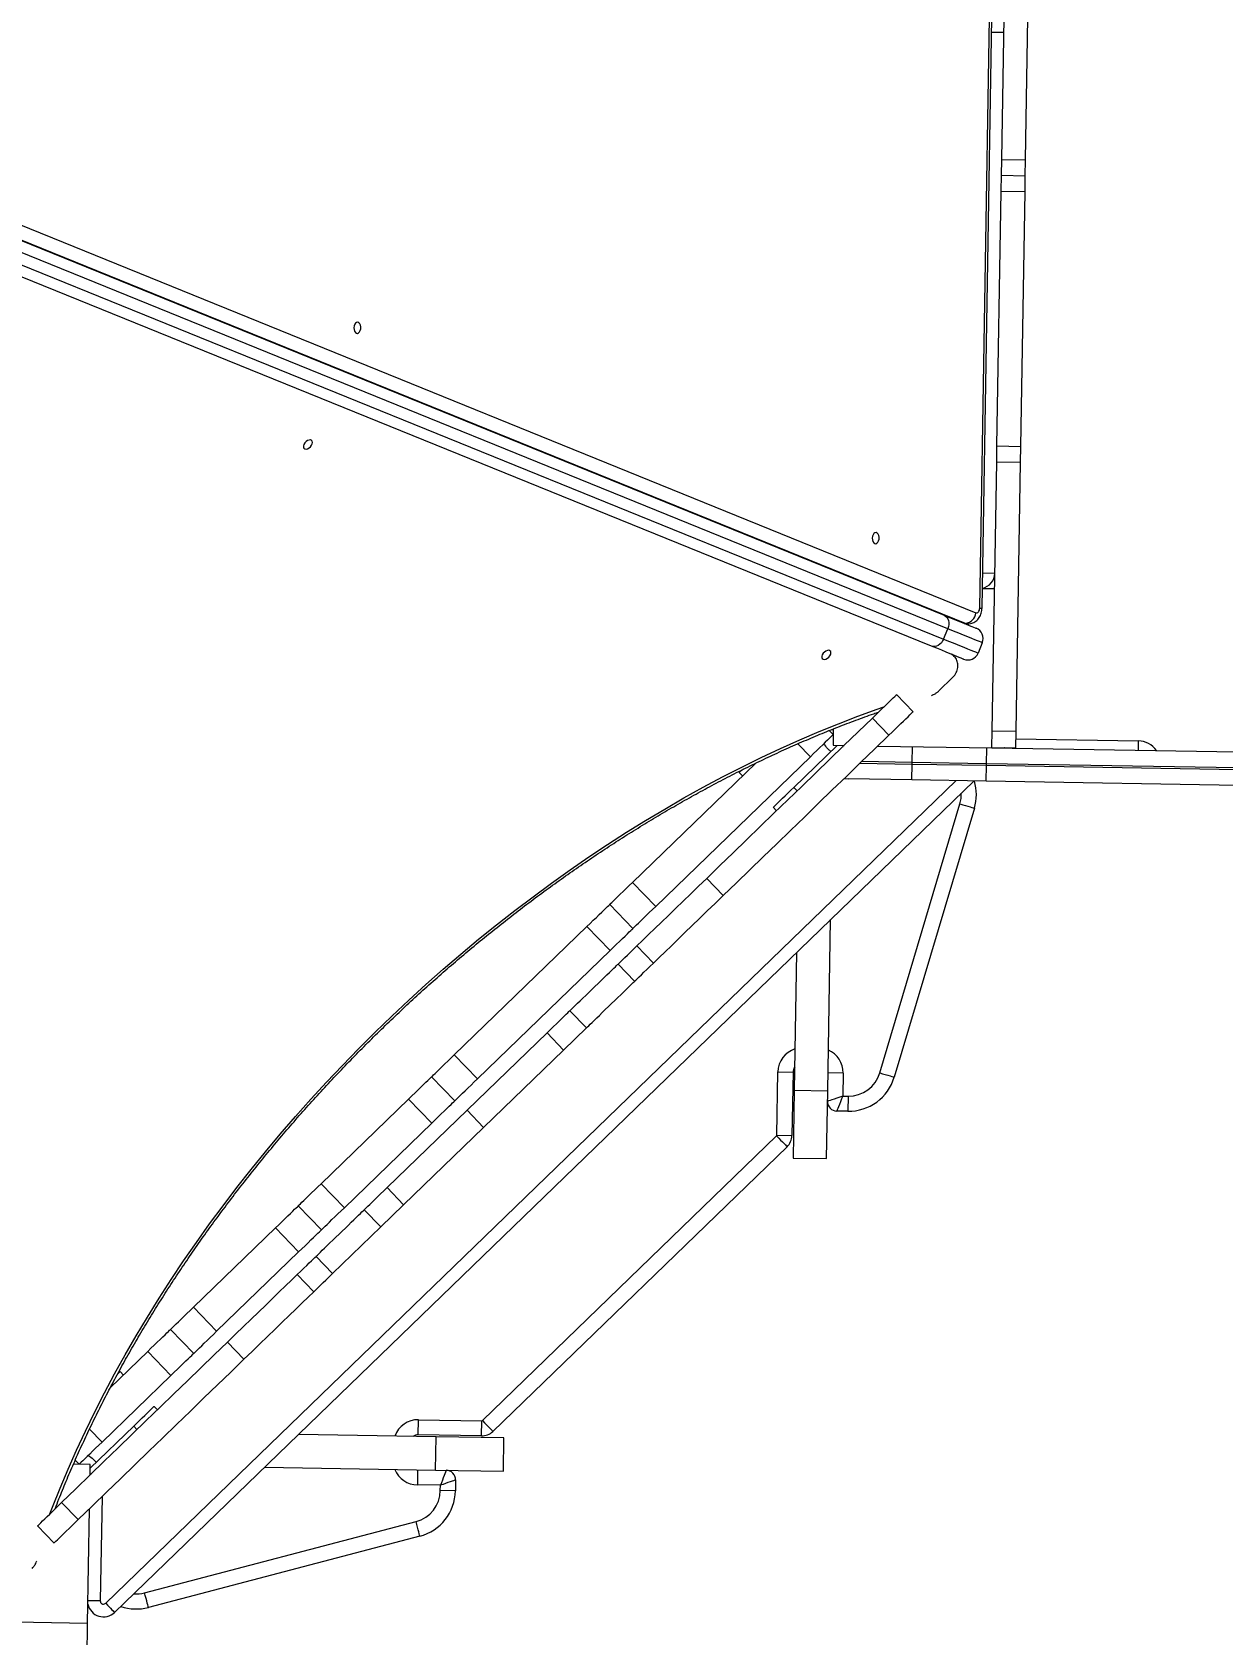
# Model space of a CAD drawing. Header units: millimetres. Extents: x 11861 to 22655, y -2514 to 8239.
# Drawn here: x 19384 to 20133, y 2513 to 3521 of the extents above; entities that cross this region are included whole.
import ezdxf

# ---------------------------------------------------------------- set-up
doc = ezdxf.new("R2010")
doc.units = ezdxf.units.MM
for name, color, linetype in [('DIKOM_ОБЪЕКТ', 7, 'Continuous'), ('DIKOM_РАЗМЕР_ЗОНА', 7, 'Continuous'), ('DIKOM_РАЗМЕР_ОБЪЕКТА', 7, 'Continuous')]:
    doc.layers.add(name, color=color, linetype=linetype)
doc.styles.add('style1', font='arial.ttf', dxfattribs={"width": 0.8})
doc.dimstyles.new('1-50', dxfattribs={"dimtxt": 300, "dimasz": 200, "dimexe": 100, "dimexo": 0, "dimgap": 100, "dimtad": 1, "dimtxsty": 'style1', "dimcen": 200, "dimclrd": 7, "dimclre": 7, "dimclrt": 7, "dimadec": 1, "dimazin": 2, "dimtfac": 1, "dimtmove": 0, "dimatfit": 2, "dimfxl": 0, "dimlwd": 25, "dimlwe": 18, "dimarcsym": 0})

# ---------------------------------------------------------------- blocks, each defined once
blk = doc.blocks.new('*D1')
at = {"layer": 'Defpoints', "color": 0, "transparency": 16777216}
for p in [(13354.7, 2812.6), (22644.7, 2731.3), (13309.7, -2332.5)]:
    blk.add_point(p, dxfattribs=at)
at = {"layer": 'DIKOM_РАЗМЕР_ЗОНА', "color": 7, "lineweight": 18, "transparency": 16777216}
for p, q in [((13354.7, 2812.6), (13308.8, -2432.5)), ((22644.7, 2731.3), (22598.9, -2513.7))]:
    blk.add_line(p, q, dxfattribs=at)
at = {"layer": 'DIKOM_РАЗМЕР_ЗОНА', "color": 7, "lineweight": 25, "transparency": 16777216}
blk.add_line((22399.7, -2412), (13509.7, -2334.2), dxfattribs=at)
at = {"layer": 'DIKOM_РАЗМЕР_ЗОНА', "color": 7, "transparency": 16777216}
for points in [[(13510, -2300.9), (13509.4, -2367.6), (13309.7, -2332.5)], [(22400, -2378.7), (22399.5, -2445.3), (22599.7, -2413.7)]]:
    blk.add_solid(points, dxfattribs=at)
at = {"layer": 'DIKOM_РАЗМЕР_ЗОНА', "color": 7, "transparency": 16777216, "insert": (18057.7, -2120.7), "char_height": 300, "attachment_point": 5, "rotation": 359.4989, "style": 'style1'}
blk.add_mtext('9300', dxfattribs=at)
blk = doc.blocks.new('*D2')
at = {"layer": 'Defpoints', "color": 0, "transparency": 16777216}
for p in [(15368.6, 3285.8), (21123.9, 3091.2), (21123.9, -1634.5)]:
    blk.add_point(p, dxfattribs=at)
at = {"layer": 'DIKOM_РАЗМЕР_ОБЪЕКТА', "color": 7, "lineweight": 18, "transparency": 16777216}
for p, q in [((15368.6, 3285.8), (15368.6, -1734.5)), ((21123.9, 3091.2), (21123.9, -1734.5))]:
    blk.add_line(p, q, dxfattribs=at)
at = {"layer": 'DIKOM_РАЗМЕР_ОБЪЕКТА', "color": 7, "lineweight": 25, "transparency": 16777216}
blk.add_line((15568.6, -1634.5), (20923.9, -1634.5), dxfattribs=at)
at = {"layer": 'DIKOM_РАЗМЕР_ОБЪЕКТА', "color": 7, "transparency": 16777216}
for points in [[(15568.6, -1601.2), (15568.6, -1667.8), (15368.6, -1634.5)], [(20923.9, -1601.2), (20923.9, -1667.8), (21123.9, -1634.5)]]:
    blk.add_solid(points, dxfattribs=at)
at = {"layer": 'DIKOM_РАЗМЕР_ОБЪЕКТА', "color": 7, "transparency": 16777216, "insert": (18236, -1381.3), "char_height": 300, "attachment_point": 5, "style": 'style1'}
blk.add_mtext('5800', dxfattribs=at)

msp = doc.modelspace()

# ---------------------------------------------------------------- linework, layer by layer
at = {"layer": 'DIKOM_ОБЪЕКТ', "color": 7, "linetype": 'Continuous', "lineweight": 15}
for p, q in [((19980.444, 3158.683), (19992.436, 3883.02)), ((19981.915, 3158.659), (19993.908, 3882.996)), ((19994.299, 3440.945), (19996.947, 3600.923)), ((20009.296, 3440.697), (20011.945, 3600.675)), ((19995.619, 3520.7), (19987.911, 3520.827)), ((19950.153, 3134.791), (19023.882, 3510.62)), ((19079.554, 3510.694), (19958.048, 3154.25)), ((19994.133, 3430.946), (19994.299, 3440.945)), ((19994.299, 3440.945), (20009.296, 3440.697)), ((20009.131, 3430.698), (20009.296, 3440.697)), ((19993.967, 3420.948), (19994.133, 3430.946)), ((19994.133, 3430.946), (20009.131, 3430.698)), ((20008.965, 3420.699), (20009.131, 3430.698)), ((19991.314, 3260.706), (19993.967, 3420.948)), ((19993.967, 3420.948), (20008.965, 3420.699)), ((20006.312, 3260.458), (20008.965, 3420.699)), ((19991.149, 3250.721), (19991.314, 3260.706)), ((19991.314, 3260.706), (20006.312, 3260.458)), ((20006.147, 3250.473), (20006.312, 3260.458)), ((19988.349, 3081.582), (19991.149, 3250.721)), ((19991.149, 3250.721), (20006.147, 3250.473)), ((20003.347, 3081.334), (20006.147, 3250.473)), ((19989.825, 3170.748), (19982.117, 3170.875)), ((19957.754, 3139.261), (19960.385, 3145.748)), ((19970.71, 3149.113), (19971.5, 3149.1)), ((19972.121, 3148.82), (19972.91, 3148.807)), ((19982.065, 3136.952), (19979.433, 3130.465)), ((19963.898, 3128.824), (19963.245, 3129.479)), ((19964.475, 3128.284), (19963.922, 3128.856)), ((19954.734, 3106.592), (19963.419, 3114.994)), ((19928.157, 3104.275), (19938.586, 3093.494)), ((19933.463, 3098.825), (19938.604, 3093.511)), ((19912.959, 3089.573), (19923.389, 3078.792)), ((19938.586, 3093.494), (19938.604, 3093.511)), ((19885.808, 3081.676), (19888.294, 3079.106)), ((19888.354, 3082.702), (19888.183, 3072.417)), ((19988.173, 3070.996), (19988.349, 3081.582)), ((19988.349, 3081.582), (20003.347, 3081.334)), ((20003.171, 3070.747), (20003.347, 3081.334)), ((20080.256, 3075.237), (20080.157, 3069.238)), ((19776.664, 2971.112), (19873.933, 3065.213)), ((19863.485, 3045.884), (19890.865, 3072.372)), ((19888.183, 3072.417), (19895.107, 3072.302)), ((19916.317, 3071.951), (19988.169, 3070.761)), ((19938.011, 3061.59), (19938.176, 3071.589)), ((19984.714, 3060.817), (19984.88, 3070.816)), ((19988.169, 3070.761), (19988.173, 3070.996)), ((19988.169, 3070.761), (20453.405, 3063.058)), ((19988.173, 3070.996), (20003.171, 3070.747)), ((19762.062, 2986.205), (19839.522, 3061.142)), ((19831.288, 3053.176), (19829.202, 3055.333)), ((19937.829, 3050.592), (19937.994, 3060.591)), ((19937.994, 3060.591), (19938.011, 3061.59)), ((19937.994, 3060.591), (19984.698, 3059.817)), ((19984.714, 3060.817), (19938.011, 3061.59)), ((19984.532, 3049.819), (19984.698, 3059.817)), ((19984.698, 3059.817), (19984.714, 3060.817)), ((19984.698, 3059.817), (20462.785, 3051.902)), ((20462.801, 3052.902), (19984.714, 3060.817)), ((19436.162, 2527.003), (19976.715, 3049.948)), ((19863.485, 3045.884), (19865.571, 3043.728)), ((19937.829, 3050.592), (19897.834, 3051.254)), ((19984.532, 3049.819), (19937.829, 3050.592)), ((20453.057, 3042.061), (19984.532, 3049.819)), ((19917.601, 2866.373), (19968.009, 3035.562)), ((19850.617, 3033.435), (19852.703, 3031.279)), ((19977.113, 3032.85), (19926.706, 2863.661)), ((19762.062, 2986.205), (19776.664, 2971.112)), ((19808.692, 2988.702), (19819.121, 2977.921)), ((19747.692, 2972.303), (19762.294, 2957.21)), ((19649.931, 2877.727), (19733.321, 2958.4)), ((19733.321, 2958.4), (19747.922, 2943.307)), ((19884.824, 2855.126), (19886.606, 2962.774)), ((19764.766, 2946.207), (19775.196, 2935.426)), ((19664.533, 2862.634), (19747.922, 2943.307)), ((19752.928, 2934.755), (19763.358, 2923.974)), ((19865.261, 2942.125), (19863.826, 2855.474)), ((19722.619, 2905.433), (19722.636, 2905.449)), ((19722.619, 2905.433), (19733.048, 2894.652)), ((19722.636, 2905.449), (19733.066, 2894.669)), ((19718.671, 2880.742), (19733.048, 2894.652)), ((19733.048, 2894.652), (19733.066, 2894.669)), ((19657.931, 2842.852), (19708.241, 2891.523)), ((19708.241, 2891.523), (19718.671, 2880.742)), ((19649.931, 2877.727), (19664.533, 2862.634)), ((19668.36, 2832.071), (19718.671, 2880.742)), ((19635.562, 2863.826), (19650.164, 2848.733)), ((19852.855, 2827.084), (19853.515, 2866.962)), ((19853.515, 2866.962), (19863.014, 2866.805)), ((19863.014, 2866.805), (19862.354, 2826.926)), ((19894.51, 2866.283), (19885.011, 2866.44)), ((19894.51, 2866.283), (19894.27, 2851.785)), ((19863.826, 2855.474), (19863.12, 2812.795)), ((19863.826, 2855.474), (19884.824, 2855.126)), ((19884.117, 2812.448), (19884.824, 2855.126)), ((19566.147, 2796.672), (19621.191, 2849.922)), ((19621.191, 2849.922), (19635.792, 2834.829)), ((19894.27, 2851.785), (19897.615, 2851.73)), ((19897.615, 2851.73), (19897.458, 2842.231)), ((19580.749, 2781.579), (19635.792, 2834.829)), ((19607.621, 2794.18), (19657.931, 2842.852)), ((19657.931, 2842.852), (19668.36, 2832.071)), ((19897.458, 2842.231), (19890.613, 2842.344)), ((19618.05, 2783.4), (19668.36, 2832.071)), ((19667.568, 2647.657), (19852.703, 2826.733)), ((19852.855, 2827.084), (19862.354, 2826.926)), ((19859.307, 2819.904), (19674.172, 2640.829)), ((19863.12, 2812.795), (19884.117, 2812.448)), ((19566.147, 2796.672), (19580.749, 2781.579)), ((19607.621, 2794.18), (19618.05, 2783.4)), ((19551.76, 2782.753), (19551.769, 2782.763)), ((19551.76, 2782.753), (19566.361, 2767.66)), ((19551.769, 2782.763), (19566.371, 2767.67)), ((19603.673, 2769.49), (19618.05, 2783.4)), ((19593.225, 2780.254), (19593.243, 2780.271)), ((19593.225, 2780.254), (19603.655, 2769.473)), ((19593.243, 2780.271), (19603.673, 2769.49)), ((19485.8, 2718.942), (19537.382, 2768.844)), ((19537.382, 2768.844), (19551.983, 2753.751)), ((19566.361, 2767.66), (19566.371, 2767.67)), ((19573.363, 2740.168), (19603.655, 2769.473)), ((19603.655, 2769.473), (19603.673, 2769.49)), ((19500.401, 2703.849), (19551.983, 2753.751)), ((19562.934, 2750.949), (19573.363, 2740.168)), ((19551.096, 2739.497), (19561.525, 2728.716)), ((19485.8, 2718.942), (19500.401, 2703.849)), ((19471.431, 2705.041), (19486.032, 2689.948)), ((19507.17, 2697.002), (19517.599, 2686.221)), ((19433.499, 2668.345), (19457.059, 2691.137)), ((19457.059, 2691.137), (19471.66, 2676.044)), ((19428.323, 2634.118), (19471.66, 2676.044)), ((19441.744, 2676.322), (19439.659, 2678.478)), ((19463.159, 2654.424), (19461.073, 2656.58)), ((19448.205, 2644.132), (19420.825, 2617.643)), ((19450.291, 2641.976), (19448.205, 2644.132)), ((19627.201, 2638.678), (19627.359, 2648.176)), ((19627.359, 2648.176), (19667.212, 2647.517)), ((19667.054, 2638.018), (19667.212, 2647.517)), ((19638.499, 2637.491), (19551.852, 2638.925)), ((19667.054, 2638.018), (19627.201, 2638.678)), ((19638.151, 2616.493), (19638.499, 2637.491)), ((19681.177, 2636.784), (19638.499, 2637.491)), ((19680.83, 2615.787), (19681.177, 2636.784)), ((19413.942, 2620.206), (19411.448, 2622.783)), ((19420.865, 2620.091), (19410.327, 2620.265)), ((19420.755, 2613.401), (19420.865, 2620.091)), ((19530.508, 2618.276), (19638.151, 2616.493)), ((19626.837, 2616.681), (19626.68, 2607.182)), ((19638.151, 2616.493), (19680.83, 2615.787)), ((19641.178, 2606.942), (19626.68, 2607.182)), ((19641.123, 2603.596), (19641.178, 2606.942)), ((19650.621, 2603.439), (19641.123, 2603.596)), ((19650.735, 2610.284), (19650.621, 2603.439)), ((19402.902, 2596.131), (19413.332, 2585.35)), ((19419.21, 2520.105), (19420.404, 2592.191)), ((19387.705, 2581.428), (19398.135, 2570.648)), ((19455.061, 2539.327), (19625.825, 2584.106)), ((19392.846, 2576.08), (19398.117, 2570.631)), ((19628.235, 2574.917), (19457.47, 2530.138)), ((19398.117, 2570.631), (19398.135, 2570.648)), ((19419.21, 2520.105), (19354.807, 2521.171)), ((19418.862, 2499.108), (19419.21, 2520.105))]:
    msp.add_line(p, q, dxfattribs=at)
at = {"layer": 'DIKOM_ОБЪЕКТ', "color": 8, "linetype": 'Continuous', "lineweight": 15}
for p, q in [((19040.553, 3511.41), (19957.754, 3139.261)), ((19960.385, 3145.748), (19060.054, 3511.052)), ((19177.469, 3480.665), (19978.131, 3155.802)), ((19971.5, 3149.1), (19167.253, 3475.418)), ((19982.283, 3180.872), (19989.99, 3180.745)), ((19980.444, 3158.683), (19981.915, 3158.659)), ((19887.709, 3082.424), (19888.349, 3082.414)), ((20003.267, 3076.512), (20080.256, 3075.237)), ((19873.933, 3065.213), (19866.034, 3073.377)), ((19998.172, 3070.83), (19998.168, 3070.596)), ((19905.137, 3061.135), (19937.994, 3060.591)), ((19938.011, 3061.59), (19906.153, 3062.118)), ((19430.599, 2532.753), (19965.403, 3050.135)), ((19420.408, 2642.299), (19428.323, 2634.118)), ((19410.642, 2620.932), (19410.631, 2620.259)), ((19428.295, 2599.825), (19427.209, 2534.223)), ((19427.209, 2534.223), (19419.446, 2534.352))]:
    msp.add_line(p, q, dxfattribs=at)
at = {"layer": 'DIKOM_ОБЪЕКТ', "color": 7, "linetype": 'Continuous', "lineweight": 15, "flags": 128}
for points in [[(19586.766, 3335.069), (19586.863, 3333.931), (19587.183, 3332.912), (19587.69, 3332.124), (19588.329, 3331.65), (19589.032, 3331.543), (19589.721, 3331.815), (19590.323, 3332.435), (19590.772, 3333.337), (19591.02, 3334.423), (19591.039, 3335.575), (19590.828, 3336.668), (19590.409, 3337.584), (19589.827, 3338.224), (19589.147, 3338.518), (19588.441, 3338.435), (19587.787, 3337.983), (19587.254, 3337.211), (19586.901, 3336.204), (19586.766, 3335.069)], [(19555.276, 3261.664), (19554.964, 3260.729), (19554.964, 3259.891), (19555.276, 3259.241), (19555.865, 3258.848), (19556.669, 3258.756), (19557.599, 3258.975), (19558.556, 3259.48), (19559.435, 3260.217), (19560.141, 3261.107), (19560.598, 3262.052), (19560.756, 3262.95), (19560.598, 3263.705), (19560.141, 3264.233), (19559.435, 3264.479), (19558.556, 3264.415), (19557.599, 3264.048), (19556.669, 3263.418), (19555.865, 3262.593), (19555.276, 3261.664)], [(19912.883, 3202.749), (19912.98, 3201.611), (19913.3, 3200.592), (19913.807, 3199.804), (19914.446, 3199.33), (19915.149, 3199.223), (19915.839, 3199.495), (19916.441, 3200.115), (19916.89, 3201.017), (19917.137, 3202.103), (19917.156, 3203.255), (19916.945, 3204.348), (19916.526, 3205.264), (19915.945, 3205.904), (19915.264, 3206.199), (19914.559, 3206.115), (19913.904, 3205.663), (19913.371, 3204.891), (19913.018, 3203.884), (19912.883, 3202.749)], [(19978.131, 3155.802), (19978.54, 3155.714), (19978.953, 3155.779), (19979.348, 3155.991), (19979.706, 3156.342), (19980.007, 3156.812), (19980.238, 3157.379), (19980.386, 3158.013), (19980.444, 3158.683)], [(19958.048, 3154.25), (19958.967, 3153.732), (19959.75, 3152.985), (19960.365, 3152.037), (19960.791, 3150.925), (19961.01, 3149.691), (19961.014, 3148.383), (19960.803, 3147.052), (19960.385, 3145.748)], [(19958.048, 3154.25), (19961.429, 3152.879), (19964.53, 3151.621), (19967.339, 3150.481), (19969.844, 3149.464), (19972.037, 3148.575), (19973.907, 3147.816), (19975.448, 3147.191), (19976.653, 3146.702), (19977.517, 3146.351), (19978.036, 3146.14), (19978.21, 3146.07)], [(19982.065, 3136.952), (19981.878, 3137.027), (19981.319, 3137.254), (19980.39, 3137.631), (19979.094, 3138.157), (19977.438, 3138.829), (19975.427, 3139.645), (19973.069, 3140.601), (19970.375, 3141.695), (19967.355, 3142.92), (19964.02, 3144.273), (19960.385, 3145.748)], [(19957.754, 3139.261), (19957.145, 3138.035), (19956.368, 3136.933), (19955.454, 3135.997), (19954.437, 3135.265), (19953.357, 3134.764), (19952.255, 3134.513), (19951.173, 3134.522), (19950.153, 3134.791)], [(19957.754, 3139.261), (19961.388, 3137.787), (19964.723, 3136.434), (19967.743, 3135.208), (19970.438, 3134.115), (19972.795, 3133.158), (19974.806, 3132.342), (19976.463, 3131.67), (19977.758, 3131.145), (19978.687, 3130.768), (19979.246, 3130.541), (19979.433, 3130.465)], [(19881.393, 3129.344), (19881.081, 3128.409), (19881.081, 3127.571), (19881.393, 3126.921), (19881.983, 3126.528), (19882.786, 3126.436), (19883.717, 3126.655), (19884.673, 3127.16), (19885.552, 3127.897), (19886.258, 3128.787), (19886.715, 3129.732), (19886.873, 3130.63), (19886.715, 3131.385), (19886.258, 3131.913), (19885.552, 3132.159), (19884.673, 3132.095), (19883.716, 3131.728), (19882.786, 3131.098), (19881.982, 3130.273), (19881.393, 3129.344)], [(19970.314, 3126.611), (19970.141, 3126.681), (19969.621, 3126.892), (19968.757, 3127.243), (19967.552, 3127.731), (19966.012, 3128.356), (19964.141, 3129.115), (19961.949, 3130.005), (19959.443, 3131.022), (19956.634, 3132.161), (19953.533, 3133.42), (19950.153, 3134.791)], [(19912.959, 3089.573), (19914.908, 3091.458), (19916.835, 3093.323), (19918.707, 3095.133), (19920.488, 3096.856), (19922.146, 3098.46), (19923.65, 3099.915), (19924.973, 3101.195), (19926.09, 3102.276), (19926.981, 3103.138), (19927.63, 3103.765), (19928.024, 3104.147), (19928.157, 3104.275)], [(19808.692, 2988.702), (19816.982, 2996.722), (19825.37, 3004.836), (19833.847, 3013.037), (19842.406, 3021.317), (19851.04, 3029.671), (19859.742, 3038.089), (19868.505, 3046.566), (19877.32, 3055.095), (19886.181, 3063.667), (19895.079, 3072.275), (19904.008, 3080.913), (19912.959, 3089.573)], [(19923.389, 3078.792), (19925.337, 3080.677), (19927.265, 3082.542), (19929.136, 3084.352), (19930.917, 3086.075), (19932.575, 3087.679), (19934.079, 3089.134), (19935.402, 3090.414), (19936.52, 3091.495), (19937.411, 3092.357), (19938.059, 3092.985), (19938.454, 3093.366), (19938.586, 3093.494)], [(19819.121, 2977.921), (19827.412, 2985.941), (19835.799, 2994.056), (19844.276, 3002.256), (19852.835, 3010.537), (19861.47, 3018.89), (19870.172, 3027.309), (19878.934, 3035.786), (19887.75, 3044.314), (19896.61, 3052.886), (19905.509, 3061.494), (19914.438, 3070.132), (19923.389, 3078.792)], [(19888.294, 3079.106), (19888.148, 3078.965), (19887.712, 3078.544), (19886.996, 3077.851), (19886.015, 3076.901), (19884.787, 3075.714), (19883.338, 3074.312), (19881.698, 3072.725), (19879.9, 3070.985), (19877.98, 3069.128), (19875.977, 3067.191), (19873.933, 3065.213)], [(19894.406, 3071.624), (19894.742, 3071.982), (19894.993, 3072.304)], [(19998.168, 3070.596), (19996.221, 3070.82), (19996.02, 3070.866)], [(19829.202, 3055.333), (19829.336, 3055.462), (19829.73, 3055.843), (19830.376, 3056.468), (19830.644, 3056.727)], [(19850.617, 3033.436), (19850.739, 3033.553), (19851.122, 3033.924), (19851.757, 3034.539), (19852.633, 3035.386), (19853.732, 3036.449), (19855.03, 3037.704), (19856.502, 3039.128), (19858.117, 3040.691), (19859.843, 3042.361), (19861.644, 3044.103), (19863.485, 3045.884)], [(19895.305, 3051.623), (19895.887, 3051.478), (19897.834, 3051.254)], [(19968.009, 3035.562), (19969.785, 3035.033), (19971.493, 3034.524), (19973.067, 3034.055), (19974.447, 3033.644), (19975.579, 3033.307), (19976.42, 3033.056), (19976.938, 3032.902), (19977.113, 3032.85)], [(19747.692, 2972.303), (19747.838, 2972.445), (19748.275, 2972.867), (19748.992, 2973.56), (19749.974, 2974.511), (19751.203, 2975.7), (19752.653, 2977.102), (19754.294, 2978.69), (19756.093, 2980.43), (19758.014, 2982.289), (19760.017, 2984.227), (19762.062, 2986.205)], [(19764.766, 2946.207), (19768.33, 2949.655), (19772.105, 2953.307), (19776.083, 2957.155), (19780.252, 2961.188), (19784.603, 2965.398), (19789.125, 2969.773), (19793.807, 2974.302), (19798.637, 2978.974), (19803.603, 2983.778), (19808.692, 2988.702)], [(19775.196, 2935.426), (19778.76, 2938.874), (19782.535, 2942.526), (19786.512, 2946.374), (19790.682, 2950.408), (19795.033, 2954.617), (19799.555, 2958.992), (19804.237, 2963.521), (19809.067, 2968.194), (19814.032, 2972.998), (19819.121, 2977.921)], [(19733.321, 2958.4), (19735.366, 2960.379), (19737.37, 2962.318), (19739.292, 2964.177), (19741.092, 2965.918), (19742.733, 2967.506), (19744.183, 2968.909), (19745.412, 2970.097), (19746.394, 2971.048), (19747.111, 2971.741), (19747.546, 2972.162), (19747.692, 2972.303)], [(19762.294, 2957.21), (19762.44, 2957.352), (19762.876, 2957.774), (19763.593, 2958.467), (19764.576, 2959.418), (19765.804, 2960.607), (19767.254, 2962.009), (19768.895, 2963.597), (19770.694, 2965.337), (19772.615, 2967.196), (19774.618, 2969.134), (19776.664, 2971.112)], [(19747.922, 2943.307), (19749.968, 2945.286), (19751.972, 2947.225), (19753.893, 2949.084), (19755.693, 2950.825), (19757.335, 2952.413), (19758.785, 2953.816), (19760.013, 2955.004), (19760.996, 2955.955), (19761.712, 2956.648), (19762.148, 2957.069), (19762.294, 2957.21)], [(19752.928, 2934.755), (19753.668, 2935.471), (19754.628, 2936.399), (19755.804, 2937.537), (19757.193, 2938.88), (19758.789, 2940.424), (19760.587, 2942.164), (19762.582, 2944.094), (19764.766, 2946.207)], [(19722.636, 2905.449), (19722.851, 2905.657), (19723.321, 2906.112), (19724.038, 2906.805), (19724.991, 2907.727), (19726.162, 2908.86), (19727.532, 2910.186), (19729.078, 2911.681), (19730.773, 2913.321), (19732.588, 2915.077), (19734.492, 2916.919), (19736.453, 2918.816), (19738.436, 2920.735), (19740.41, 2922.644), (19742.338, 2924.509), (19744.189, 2926.3), (19745.932, 2927.986), (19747.535, 2929.537), (19748.972, 2930.928), (19750.219, 2932.133), (19751.253, 2933.134), (19752.058, 2933.913), (19752.62, 2934.456), (19752.928, 2934.755)], [(19763.358, 2923.974), (19764.098, 2924.69), (19765.058, 2925.618), (19766.234, 2926.756), (19767.622, 2928.099), (19769.219, 2929.644), (19771.017, 2931.384), (19773.012, 2933.313), (19775.196, 2935.426)], [(19733.066, 2894.669), (19733.28, 2894.876), (19733.75, 2895.331), (19734.468, 2896.025), (19735.42, 2896.946), (19736.591, 2898.079), (19737.962, 2899.405), (19739.507, 2900.9), (19741.202, 2902.54), (19743.017, 2904.296), (19744.921, 2906.138), (19746.882, 2908.035), (19748.866, 2909.954), (19750.839, 2911.863), (19752.768, 2913.729), (19754.619, 2915.52), (19756.361, 2917.205), (19757.965, 2918.756), (19759.402, 2920.147), (19760.648, 2921.353), (19761.683, 2922.354), (19762.488, 2923.132), (19763.049, 2923.675), (19763.358, 2923.974)], [(19708.241, 2891.523), (19710.287, 2893.502), (19712.291, 2895.441), (19714.213, 2897.3), (19716.013, 2899.042), (19717.655, 2900.63), (19719.106, 2902.034), (19720.335, 2903.223), (19721.318, 2904.174), (19722.036, 2904.868), (19722.472, 2905.29), (19722.619, 2905.433)], [(19635.562, 2863.826), (19635.707, 2863.966), (19636.143, 2864.388), (19636.86, 2865.082), (19637.843, 2866.032), (19639.071, 2867.221), (19640.521, 2868.623), (19642.162, 2870.211), (19643.962, 2871.952), (19645.883, 2873.81), (19647.886, 2875.748), (19649.931, 2877.727)], [(19621.191, 2849.922), (19623.236, 2851.901), (19625.24, 2853.839), (19627.161, 2855.698), (19628.96, 2857.439), (19630.601, 2859.027), (19632.051, 2860.429), (19633.28, 2861.618), (19634.263, 2862.569), (19634.979, 2863.262), (19635.416, 2863.684), (19635.562, 2863.826)], [(19917.601, 2866.373), (19919.377, 2865.844), (19921.085, 2865.335), (19922.659, 2864.866), (19924.039, 2864.455), (19925.171, 2864.118), (19926.013, 2863.867), (19926.531, 2863.713), (19926.706, 2863.661)], [(19650.164, 2848.733), (19650.309, 2848.873), (19650.745, 2849.295), (19651.462, 2849.989), (19652.444, 2850.939), (19653.673, 2852.128), (19655.122, 2853.53), (19656.764, 2855.118), (19658.563, 2856.859), (19660.484, 2858.717), (19662.487, 2860.655), (19664.533, 2862.634)], [(19635.792, 2834.829), (19637.837, 2836.808), (19639.841, 2838.746), (19641.762, 2840.605), (19643.561, 2842.346), (19645.203, 2843.934), (19646.653, 2845.336), (19647.881, 2846.525), (19648.864, 2847.476), (19649.581, 2848.169), (19650.017, 2848.591), (19650.164, 2848.733)], [(19894.27, 2851.785), (19892.405, 2851.133), (19890.612, 2850.506), (19888.96, 2849.928), (19887.512, 2849.422), (19886.323, 2849.006), (19885.44, 2848.697), (19884.897, 2848.507), (19884.713, 2848.443)], [(19894.27, 2851.785), (19893.556, 2849.943), (19892.87, 2848.172), (19892.238, 2846.54), (19891.684, 2845.109), (19891.229, 2843.935), (19890.891, 2843.063), (19890.683, 2842.526), (19890.613, 2842.344)], [(19852.703, 2826.733), (19853.991, 2825.4), (19855.23, 2824.12), (19856.372, 2822.939), (19857.373, 2821.904), (19858.194, 2821.055), (19858.805, 2820.424), (19859.181, 2820.035), (19859.307, 2819.904)], [(19551.769, 2782.763), (19551.917, 2782.905), (19552.353, 2783.327), (19553.071, 2784.021), (19554.054, 2784.973), (19555.284, 2786.162), (19556.734, 2787.565), (19558.376, 2789.154), (19560.176, 2790.895), (19562.098, 2792.754), (19564.102, 2794.693), (19566.147, 2796.672)], [(19593.243, 2780.271), (19593.39, 2780.413), (19593.826, 2780.835), (19594.543, 2781.529), (19595.527, 2782.48), (19596.756, 2783.67), (19598.207, 2785.073), (19599.849, 2786.662), (19601.649, 2788.403), (19603.571, 2790.262), (19605.575, 2792.201), (19607.621, 2794.18)], [(19537.382, 2768.844), (19539.428, 2770.823), (19541.432, 2772.762), (19543.354, 2774.621), (19545.154, 2776.363), (19546.796, 2777.951), (19548.247, 2779.355), (19549.476, 2780.544), (19550.459, 2781.495), (19551.177, 2782.189), (19551.613, 2782.611), (19551.76, 2782.753)], [(19562.934, 2750.949), (19563.242, 2751.247), (19563.803, 2751.79), (19564.608, 2752.569), (19565.643, 2753.57), (19566.89, 2754.776), (19568.327, 2756.166), (19569.93, 2757.718), (19571.672, 2759.403), (19573.524, 2761.194), (19575.452, 2763.06), (19577.425, 2764.969), (19579.409, 2766.888), (19581.37, 2768.785), (19583.274, 2770.627), (19585.089, 2772.383), (19586.784, 2774.022), (19588.33, 2775.518), (19589.7, 2776.843), (19590.871, 2777.977), (19591.824, 2778.898), (19592.541, 2779.592), (19593.011, 2780.047), (19593.225, 2780.254)], [(19566.371, 2767.67), (19566.518, 2767.812), (19566.955, 2768.234), (19567.672, 2768.928), (19568.655, 2769.88), (19569.885, 2771.069), (19571.335, 2772.472), (19572.977, 2774.061), (19574.777, 2775.802), (19576.699, 2777.661), (19578.703, 2779.6), (19580.749, 2781.579)], [(19551.983, 2753.751), (19554.029, 2755.73), (19556.033, 2757.669), (19557.955, 2759.528), (19559.755, 2761.27), (19561.397, 2762.858), (19562.848, 2764.261), (19564.077, 2765.451), (19565.061, 2766.402), (19565.778, 2767.096), (19566.214, 2767.518), (19566.361, 2767.66)], [(19551.096, 2739.497), (19553.28, 2741.609), (19555.274, 2743.539), (19557.073, 2745.279), (19558.669, 2746.823), (19560.058, 2748.167), (19561.234, 2749.304), (19562.194, 2750.233), (19562.934, 2750.949)], [(19507.17, 2697.002), (19512.259, 2701.925), (19517.225, 2706.729), (19522.055, 2711.401), (19526.736, 2715.931), (19531.258, 2720.306), (19535.61, 2724.515), (19539.779, 2728.549), (19543.756, 2732.397), (19547.532, 2736.049), (19551.096, 2739.497)], [(19561.525, 2728.716), (19563.709, 2730.829), (19565.704, 2732.758), (19567.502, 2734.498), (19569.099, 2736.043), (19570.487, 2737.386), (19571.663, 2738.524), (19572.623, 2739.452), (19573.363, 2740.168)], [(19517.599, 2686.221), (19522.689, 2691.144), (19527.654, 2695.948), (19532.484, 2700.621), (19537.166, 2705.15), (19541.688, 2709.525), (19546.039, 2713.734), (19550.209, 2717.768), (19554.186, 2721.616), (19557.961, 2725.268), (19561.525, 2728.716)], [(19471.431, 2705.041), (19471.574, 2705.179), (19472.009, 2705.601), (19472.726, 2706.294), (19473.708, 2707.244), (19474.937, 2708.433), (19476.387, 2709.836), (19478.029, 2711.424), (19479.828, 2713.165), (19481.75, 2715.024), (19483.754, 2716.963), (19485.8, 2718.942)], [(19457.059, 2691.137), (19459.105, 2693.116), (19461.108, 2695.055), (19463.03, 2696.913), (19464.829, 2698.654), (19466.471, 2700.242), (19467.921, 2701.645), (19469.149, 2702.834), (19470.132, 2703.784), (19470.849, 2704.478), (19471.284, 2704.899), (19471.431, 2705.041)], [(19486.032, 2689.948), (19486.175, 2690.086), (19486.611, 2690.508), (19487.327, 2691.201), (19488.31, 2692.151), (19489.538, 2693.34), (19490.988, 2694.743), (19492.63, 2696.331), (19494.43, 2698.072), (19496.351, 2699.931), (19498.355, 2701.87), (19500.401, 2703.849)], [(19402.902, 2596.131), (19411.854, 2604.79), (19420.782, 2613.428), (19429.681, 2622.037), (19438.542, 2630.609), (19447.357, 2639.137), (19456.12, 2647.614), (19464.822, 2656.033), (19473.456, 2664.386), (19482.015, 2672.666), (19490.492, 2680.867), (19498.879, 2688.981), (19507.17, 2697.002)], [(19413.332, 2585.35), (19422.283, 2594.01), (19431.212, 2602.648), (19440.111, 2611.256), (19448.971, 2619.828), (19457.787, 2628.356), (19466.549, 2636.834), (19475.251, 2645.252), (19483.886, 2653.605), (19492.445, 2661.886), (19500.922, 2670.087), (19509.309, 2678.201), (19517.599, 2686.221)], [(19471.66, 2676.044), (19473.706, 2678.023), (19475.71, 2679.962), (19477.631, 2681.82), (19479.431, 2683.561), (19481.072, 2685.149), (19482.522, 2686.552), (19483.751, 2687.741), (19484.733, 2688.691), (19485.45, 2689.385), (19485.886, 2689.806), (19486.032, 2689.948)], [(19438.126, 2676.995), (19438.485, 2677.342), (19439.131, 2677.968), (19439.525, 2678.349), (19439.659, 2678.478)], [(19448.205, 2644.132), (19450.046, 2645.912), (19451.847, 2647.655), (19453.573, 2649.325), (19455.188, 2650.888), (19456.66, 2652.311), (19457.958, 2653.567), (19459.057, 2654.63), (19459.932, 2655.477), (19460.568, 2656.092), (19460.951, 2656.462), (19461.073, 2656.58)], [(19667.568, 2647.657), (19668.856, 2646.325), (19670.095, 2645.044), (19671.237, 2643.864), (19672.238, 2642.829), (19673.059, 2641.98), (19673.67, 2641.349), (19674.045, 2640.96), (19674.172, 2640.829)], [(19428.323, 2634.118), (19426.276, 2632.138), (19424.271, 2630.199), (19422.349, 2628.339), (19420.548, 2626.597), (19418.905, 2625.008), (19417.454, 2623.604), (19416.225, 2622.414), (19415.241, 2621.463), (19414.524, 2620.769), (19414.088, 2620.347), (19413.942, 2620.206)], [(19421.456, 2614.08), (19421.087, 2613.756), (19420.757, 2613.515)], [(19644.835, 2616.383), (19644.779, 2616.239), (19644.614, 2615.813), (19644.345, 2615.118), (19643.979, 2614.174), (19643.529, 2613.01), (19643.006, 2611.662), (19642.429, 2610.171), (19641.813, 2608.581), (19641.178, 2606.942)], [(19650.735, 2610.284), (19650.589, 2610.233), (19650.158, 2610.083), (19649.454, 2609.836), (19648.499, 2609.502), (19647.321, 2609.09), (19645.956, 2608.613), (19644.447, 2608.085), (19642.837, 2607.522), (19641.178, 2606.942)], [(19387.705, 2581.428), (19387.838, 2581.557), (19388.232, 2581.938), (19388.881, 2582.566), (19389.772, 2583.428), (19390.889, 2584.509), (19392.212, 2585.788), (19393.716, 2587.243), (19395.374, 2588.847), (19397.155, 2590.57), (19399.026, 2592.381), (19400.954, 2594.246), (19402.902, 2596.131)], [(19398.135, 2570.648), (19398.267, 2570.776), (19398.661, 2571.157), (19399.31, 2571.785), (19400.201, 2572.647), (19401.319, 2573.728), (19402.641, 2575.008), (19404.146, 2576.463), (19405.803, 2578.067), (19407.584, 2579.79), (19409.456, 2581.6), (19411.384, 2583.465), (19413.332, 2585.35)], [(19628.235, 2574.917), (19628.189, 2575.093), (19628.052, 2575.616), (19627.829, 2576.465), (19627.529, 2577.608), (19627.164, 2579.001), (19626.747, 2580.59), (19626.295, 2582.313), (19625.825, 2584.106)], [(19430.599, 2532.753), (19431.684, 2531.631), (19432.728, 2530.552), (19433.69, 2529.558), (19434.532, 2528.687), (19435.224, 2527.972), (19435.738, 2527.441), (19436.055, 2527.113), (19436.162, 2527.003)], [(19457.47, 2530.138), (19457.424, 2530.314), (19457.287, 2530.837), (19457.064, 2531.686), (19456.764, 2532.829), (19456.399, 2534.222), (19455.983, 2535.81), (19455.531, 2537.534), (19455.061, 2539.327)]]:
    msp.add_lwpolyline(points, dxfattribs=at)
at = {"layer": 'DIKOM_ОБЪЕКТ', "color": 8, "linetype": 'Continuous', "lineweight": 15, "flags": 128}
for points in [[(19970.71, 3149.113), (19971.922, 3148.828), (19972.121, 3148.82)], [(19972.909, 3148.807), (19972.712, 3148.815), (19971.5, 3149.1)], [(19963.922, 3128.856), (19963.665, 3129.098), (19962.587, 3129.746)], [(19395.451, 2588.922), (19397.078, 2593.148), (19401.864, 2605.111), (19406.923, 2617.093), (19412.252, 2629.087), (19417.848, 2641.086), (19423.707, 2653.082), (19429.827, 2665.069), (19436.202, 2677.039), (19442.83, 2688.985), (19449.707, 2700.9), (19456.827, 2712.776), (19464.188, 2724.607), (19471.785, 2736.385), (19479.612, 2748.104), (19487.666, 2759.756), (19495.941, 2771.335), (19504.433, 2782.833), (19513.137, 2794.243), (19522.047, 2805.559), (19531.158, 2816.774), (19540.464, 2827.881), (19549.96, 2838.874), (19559.64, 2849.745), (19569.499, 2860.489), (19579.53, 2871.098), (19589.727, 2881.567), (19600.085, 2891.89), (19610.597, 2902.059), (19621.256, 2912.069), (19632.057, 2921.915), (19642.993, 2931.589), (19654.057, 2941.086), (19665.243, 2950.401), (19676.544, 2959.528), (19687.953, 2968.462), (19699.463, 2977.196), (19711.068, 2985.727), (19722.76, 2994.048), (19734.533, 3002.154), (19746.379, 3010.042), (19758.291, 3017.706), (19770.263, 3025.141), (19782.286, 3032.344), (19794.355, 3039.309), (19806.46, 3046.032), (19818.596, 3052.511), (19830.755, 3058.739), (19842.929, 3064.715), (19855.112, 3070.434), (19867.296, 3075.893), (19879.473, 3081.089), (19891.637, 3086.018), (19903.78, 3090.677), (19915.895, 3095.065), (19920.172, 3096.551)]]:
    msp.add_lwpolyline(points, dxfattribs=at)
at = {"layer": 'DIKOM_ОБЪЕКТ', "color": 7, "linetype": 'Continuous', "lineweight": 15}
for centre, radius, start, end in [((19979.992, 3180.91), 10, 282.295978, 359.051451), ((19970.693, 3156.53), 7.473, 276.198063, 354.413821), ((19975.578, 3139.583), 7, 337.915462, 67.915462), ((19972.946, 3133.097), 7, 247.915462, 337.915462), ((19890.797, 3075.079), 4.992, 314.041422, 326.244329), ((19948.362, 3041.416), 30, 343.409205, 16.510395), ((19869.013, 2866.705), 6, 145.494142, 179.051451), ((19897.955, 2872.227), 30, 269.051451, 343.409205), ((19897.955, 2872.227), 20.5, 269.051451, 343.409205), ((19890.712, 2848.343), 6, 179.051451, 269.051451), ((19852.355, 2827.092), 0.5, 314.046818, 359.051451), ((19852.355, 2827.092), 10, 314.046818, 359.051451), ((19667.22, 2648.017), 0.5, 269.051451, 314.046818), ((19627.102, 2632.679), 6, 89.051451, 122.608761), ((19667.22, 2648.017), 10, 269.051451, 314.046818), ((19418.117, 2617.808), 5.001, 301.867632, 314.049435), ((19644.735, 2610.384), 6, 359.051451, 89.051451), ((19620.625, 2603.936), 20.5, 284.693698, 359.051451), ((19620.625, 2603.936), 30, 284.693698, 359.051451), ((19429.209, 2534.19), 10, 191.524217, 314.051452), ((19449.861, 2559.156), 30, 250.975235, 284.693698)]:
    msp.add_arc(centre, radius, start, end, dxfattribs=at)
at = {"layer": 'DIKOM_ОБЪЕКТ', "color": 8, "linetype": 'Continuous', "lineweight": 15}
for centre, radius, start, end in [((20080.024, 3061.239), 14, 33.901356, 89.051451), ((19948.362, 3041.416), 20.5, 343.409205, 2.56108), ((19869.013, 2866.705), 15.5, 107.870515, 179.051451), ((19879.012, 2866.54), 15.5, 359.051451, 66.277455), ((19627.102, 2632.679), 15.5, 89.051451, 160.232388), ((19626.937, 2622.68), 15.5, 201.825448, 269.051451), ((19449.861, 2559.156), 20.5, 265.553073, 284.693698)]:
    msp.add_arc(centre, radius, start, end, dxfattribs=at)
at = {"layer": 'DIKOM_ОБЪЕКТ', "color": 7, "linetype": 'Continuous', "lineweight": 15}
for points, knots in [([(19972.907, 3148.822), (19972.962, 3148.816), (19973.548, 3148.753), (19974.656, 3148.935), (19976.144, 3149.361), (19977.492, 3150.066), (19978.685, 3150.977), (19979.715, 3152.084), (19980.573, 3153.37), (19981.246, 3154.829), (19981.711, 3156.446), (19981.888, 3157.75), (19981.91, 3158.497), (19981.915, 3158.659)], [0, 0, 0, 0, 0.01125344, 0.11913141, 0.22325158, 0.32495812, 0.42571571, 0.52711762, 0.63087758, 0.73858444, 0.85102774, 0.96776794, 1, 1, 1, 1]), ([(19963.419, 3114.994), (19963.703, 3115.286), (19964.421, 3116.024), (19965.346, 3117.337), (19966.123, 3118.893), (19966.611, 3120.468), (19966.824, 3122.054), (19966.758, 3123.615), (19966.425, 3125.12), (19965.814, 3126.517), (19965.151, 3127.585), (19964.619, 3128.092), (19964.453, 3128.25)], [0, 0, 0, 0, 0.08129937, 0.20553563, 0.3200523, 0.43153757, 0.53940784, 0.64461895, 0.74825337, 0.85108635, 0.95360722, 1, 1, 1, 1]), ([(19950.047, 3103.839), (19950.48, 3103.981), (19951.441, 3104.297), (19952.851, 3105.062), (19953.968, 3105.877), (19954.564, 3106.433), (19954.734, 3106.592)], [0, 0, 0, 0, 0.25089116, 0.55734897, 0.87377679, 1, 1, 1, 1]), ([(19398.817, 2592.179), (19399.601, 2594.229), (19401.801, 2599.983), (19405.682, 2609.466), (19410.438, 2620.62), (19415.443, 2631.787), (19420.678, 2642.959), (19426.146, 2654.131), (19431.842, 2665.297), (19437.765, 2676.451), (19443.909, 2687.587), (19450.273, 2698.698), (19456.853, 2709.779), (19463.646, 2720.823), (19470.648, 2731.826), (19477.854, 2742.78), (19485.262, 2753.679), (19492.868, 2764.519), (19500.667, 2775.293), (19508.655, 2785.995), (19516.827, 2796.619), (19525.181, 2807.161), (19533.71, 2817.613), (19542.411, 2827.971), (19551.279, 2838.228), (19560.309, 2848.379), (19569.496, 2858.42), (19578.835, 2868.344), (19588.322, 2878.145), (19597.951, 2887.82), (19607.717, 2897.361), (19617.614, 2906.765), (19627.638, 2916.027), (19637.783, 2925.141), (19648.043, 2934.102), (19658.414, 2942.905), (19668.888, 2951.547), (19679.462, 2960.022), (19690.128, 2968.325), (19700.882, 2976.453), (19711.717, 2984.4), (19722.628, 2992.163), (19733.608, 2999.737), (19744.652, 3007.119), (19755.754, 3014.304), (19766.908, 3021.289), (19778.107, 3028.07), (19789.346, 3034.643), (19800.619, 3041.005), (19811.919, 3047.152), (19823.241, 3053.081), (19834.577, 3058.79), (19845.923, 3064.274), (19857.272, 3069.532), (19868.617, 3074.56), (19879.953, 3079.355), (19891.275, 3083.92), (19902.571, 3088.229), (19911.087, 3091.355), (19915.824, 3092.966), (19916.816, 3093.304)], [0, 0, 0, 0, 0.00974127, 0.02733034, 0.04492015, 0.06251091, 0.08010256, 0.09769534, 0.11528899, 0.13288354, 0.15047922, 0.1680757, 0.18567324, 0.20327168, 0.22087094, 0.23847105, 0.25607188, 0.27367368, 0.29127601, 0.3088791, 0.32648281, 0.34408699, 0.36169183, 0.37929705, 0.39690264, 0.41450869, 0.43211496, 0.4497215, 0.46732826, 0.48493509, 0.50254202, 0.52014895, 0.53775586, 0.55536265, 0.57296926, 0.59057562, 0.60818168, 0.6257874, 0.64339279, 0.66099762, 0.67860199, 0.6962058, 0.71380903, 0.73141152, 0.74901334, 0.76661435, 0.78421455, 0.8018138, 0.81941229, 0.8370098, 0.85460626, 0.87220182, 0.88979625, 0.90738968, 0.92498187, 0.94257324, 0.96016333, 0.97775252, 0.99534052, 1, 1, 1, 1]), ([(19384.271, 2554.712), (19384.556, 2555.004), (19385.274, 2555.742), (19386.191, 2557.049), (19386.837, 2558.319), (19387.098, 2559.075), (19387.178, 2559.305)], [0, 0, 0, 0, 0.22098591, 0.55867019, 0.86547832, 1, 1, 1, 1]), ([(19427.209, 2534.223), (19427.209, 2534.181), (19427.209, 2534.097), (19427.219, 2533.972), (19427.236, 2533.848), (19427.262, 2533.725), (19427.295, 2533.604), (19427.366, 2533.396), (19427.506, 2533.112), (19427.761, 2532.79), (19428.075, 2532.525), (19428.39, 2532.355), (19428.678, 2532.256), (19428.924, 2532.203), (19429.091, 2532.195), (19429.175, 2532.19)], [0, 0, 0, 0, 0.04029914, 0.08027986, 0.12010029, 0.15992047, 0.19990044, 0.24019832, 0.37004248, 0.50005733, 0.62990157, 0.75991651, 0.84008314, 0.91968366, 1, 1, 1, 1])]:
    msp.add_open_spline(points, degree=3, knots=knots, dxfattribs=at)
at = {"layer": 'DIKOM_ОБЪЕКТ', "color": 8, "linetype": 'Continuous', "lineweight": 15}
for points, knots in [([(19886.87, 3068.508), (19886.372, 3068.902), (19884.904, 3070.066), (19883.532, 3071.876), (19882.766, 3073.275), (19882.593, 3073.591)], [0, 0, 0, 0, 0.28451714, 0.83856246, 1, 1, 1, 1]), ([(19419.601, 2625.681), (19419.925, 2625.513), (19421.347, 2624.779), (19423.082, 2623.287), (19424.2, 2621.786), (19424.58, 2621.276)], [0, 0, 0, 0, 0.16296993, 0.71570363, 1, 1, 1, 1])]:
    msp.add_open_spline(points, degree=3, knots=knots, dxfattribs=at)
at = {"layer": 'DIKOM_ОБЪЕКТ', "color": 7, "linetype": 'Continuous', "lineweight": 15}
msp.add_open_spline([(19429.175, 2532.19), (19429.706, 2532.182), (19430.218, 2532.384), (19430.599, 2532.753)], degree=3, dxfattribs=at)

# ---------------------------------------------------------------- dimensions: what is measured, and where the dimension line sits
at = {"layer": 'DIKOM_РАЗМЕР_ЗОНА'}
dim = msp.add_linear_dim(base=(13309.667, -2332.495), p1=(22644.73, 2731.317), p2=(13354.663, 2812.563), angle=359.498935, text='9300', dimstyle='1-50', dxfattribs=at)
dim.commit()
dim.dimension.update_dxf_attribs({"geometry": '*D1', "text_midpoint": (18055.513, -2374), "dimtype": 160})
at = {"layer": 'DIKOM_РАЗМЕР_ОБЪЕКТА'}
dim = msp.add_linear_dim(base=(21123.925, -1634.5), p1=(15368.649, 3285.765), p2=(21123.925, 3091.197), text='5800', dimstyle='1-50', dxfattribs=at)
dim.commit()
dim.dimension.update_dxf_attribs({"geometry": '*D2', "text_midpoint": (18236, -1634.5), "dimtype": 160})

doc.saveas('drawing.dxf')
